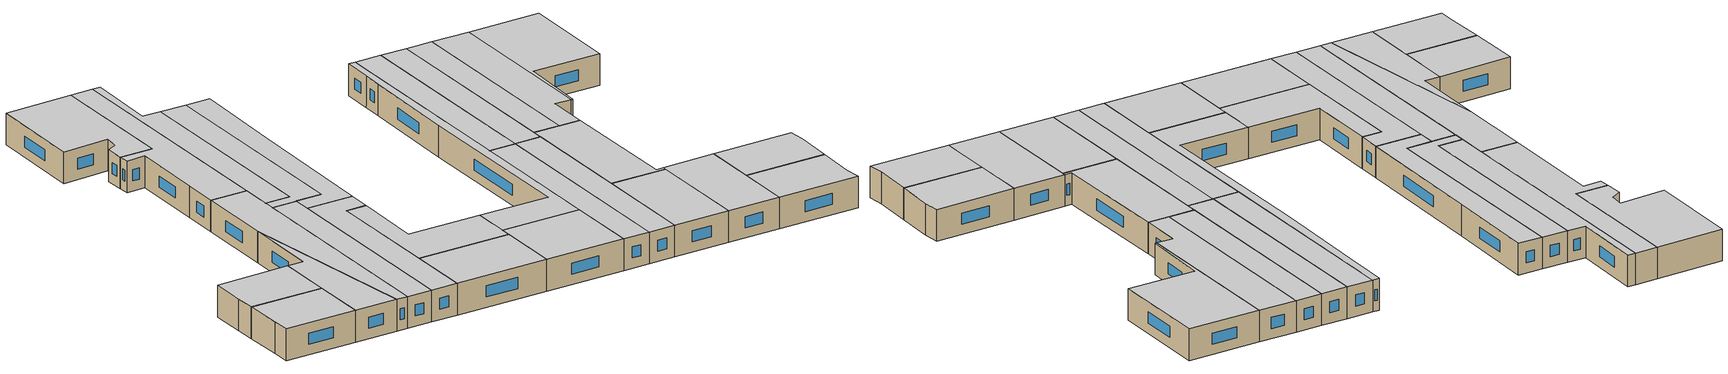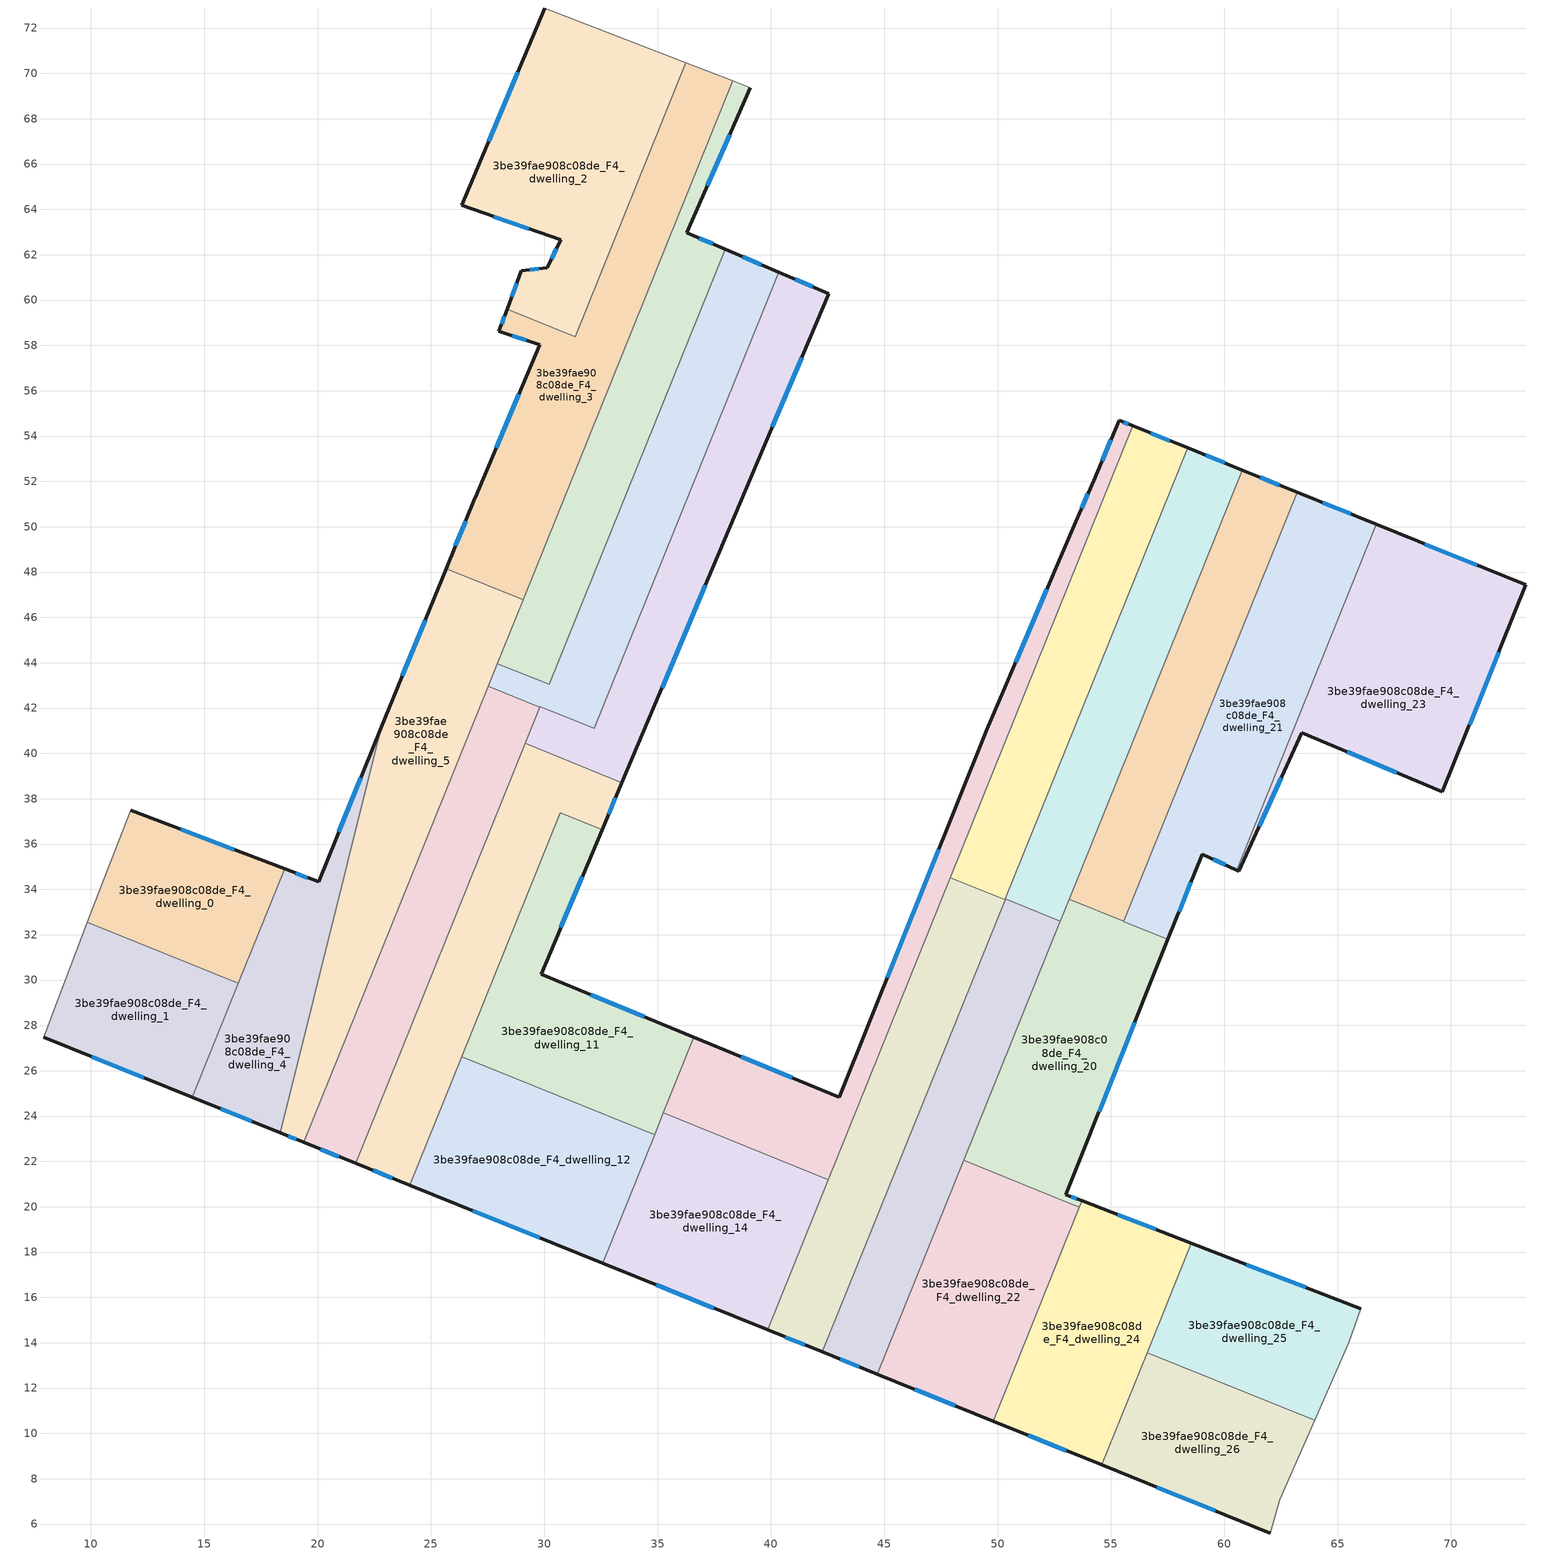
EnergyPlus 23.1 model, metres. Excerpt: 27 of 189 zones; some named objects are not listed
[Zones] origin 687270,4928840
3be39fae908c08de_F4_dwelling_0
 floor to 3be39fae908c08de_F3_dwelling_0 (EU_floor_Construction): 18.54,34.91 16.51,29.87 9.85,32.56 10.54,34.39 11.75,37.49 z12
 wall outside (EU_wall_Construction): 18.54,34.91 11.75,37.49 z12:15
 wall to 3be39fae908c08de_F4_dwelling_1 (EU_wall_Construction): 9.85,32.56 16.51,29.87 z12:15
 wall adiabatic (EU_wall_Construction): 11.75,37.49 10.54,34.39 9.85,32.56 z12:15
 wall to 3be39fae908c08de_F4_dwelling_4 (EU_wall_Construction): 16.51,29.87 18.54,34.91 z12:15
 window (EU_Window_Construction): 16.33,35.75 13.96,36.65 z12.98:14.02
 ceiling to 3be39fae908c08de_F5_dwelling_0 (EU_floor_Construction): 16.51,29.87 18.54,34.91 11.75,37.49 10.54,34.39 9.85,32.56 z15
3be39fae908c08de_F4_dwelling_1
 floor to 3be39fae908c08de_F3_dwelling_1 (EU_floor_Construction): 16.51,29.87 14.47,24.83 7.91,27.48 8.56,29.18 9.85,32.56 z12
 wall outside (EU_wall_Construction): 7.91,27.48 14.47,24.83 z12:15
 wall adiabatic (EU_wall_Construction): 9.85,32.56 8.56,29.18 7.91,27.48 z12:15
 wall to 3be39fae908c08de_F4_dwelling_4 (EU_wall_Construction): 14.47,24.83 16.5,29.87 z12:15
 window (EU_Window_Construction): 10.04,26.62 12.34,25.69 z12.98:14.02
 ceiling to 3be39fae908c08de_F5_dwelling_1 (EU_floor_Construction): 14.47,24.83 16.51,29.87 9.85,32.56 8.56,29.18 7.91,27.48 z15
3be39fae908c08de_F4_dwelling_10
 floor to 3be39fae908c08de_F3_dwelling_10 (EU_floor_Construction): 33.43,38.72 32.55,36.63 30.71,37.37 24.07,20.95 21.68,21.91 29.17,40.44 z12
 wall outside (EU_wall_Construction): 32.55,36.63 33.43,38.72 / 21.68,21.91 24.07,20.95 z12:15
 wall to 3be39fae908c08de_F4_dwelling_9 (EU_wall_Construction): 33.43,38.72 29.17,40.44 z12:15
 wall to 3be39fae908c08de_F4_dwelling_11 (EU_wall_Construction): 26.36,26.62 30.71,37.37 32.55,36.63 z12:15
 wall to 3be39fae908c08de_F4_dwelling_8 (EU_wall_Construction): 29.17,40.44 21.68,21.91 z12:15
 wall to 3be39fae908c08de_F4_dwelling_12 (EU_wall_Construction): 24.07,20.95 26.36,26.62 z12:15
 window (EU_Window_Construction): 32.84,37.31 33.14,38.04 / 22.46,21.6 23.29,21.26 z12.98:14.02
 ceiling to 3be39fae908c08de_F5_dwelling_10 (EU_floor_Construction): 24.07,20.95 30.71,37.37 32.55,36.63 33.43,38.72 29.17,40.44 21.68,21.91 z15
3be39fae908c08de_F4_dwelling_11
 floor to 3be39fae908c08de_F3_dwelling_11 (EU_floor_Construction): 32.55,36.63 29.86,30.26 36.6,27.47 34.87,23.18 26.36,26.62 30.71,37.37 z12
 wall outside (EU_wall_Construction): 36.6,27.47 29.86,30.26 32.55,36.63 z12:15
 wall to 3be39fae908c08de_F4_dwelling_12 (EU_wall_Construction): 26.36,26.62 34.87,23.18 z12:15
 wall to 3be39fae908c08de_F4_dwelling_13 (EU_wall_Construction): 35.25,24.14 36.6,27.47 z12:15
 wall to 3be39fae908c08de_F4_dwelling_14 (EU_wall_Construction): 34.87,23.18 35.25,24.14 z12:15
 window (EU_Window_Construction): 30.74,32.33 31.68,34.56 / 34.41,28.38 32.05,29.35 z12.98:14.02
 ceiling to 3be39fae908c08de_F5_dwelling_11 (EU_floor_Construction): 34.87,23.18 36.6,27.47 29.86,30.26 32.55,36.63 30.71,37.37 26.36,26.62 z15
3be39fae908c08de_F4_dwelling_12
 floor to 3be39fae908c08de_F3_dwelling_12 (EU_floor_Construction): 34.87,23.18 32.57,17.51 24.07,20.95 26.36,26.62 z12
 wall outside (EU_wall_Construction): 24.07,20.95 32.57,17.51 z12:15
 wall to 3be39fae908c08de_F4_dwelling_14 (EU_wall_Construction): 32.57,17.51 34.87,23.18 z12:15
 window (EU_Window_Construction): 26.84,19.83 29.81,18.63 z12.98:14.02
 ceiling to 3be39fae908c08de_F5_dwelling_12 (EU_floor_Construction): 32.57,17.51 34.87,23.18 26.36,26.62 24.07,20.95 z15
3be39fae908c08de_F4_dwelling_13
 floor to 3be39fae908c08de_F3_dwelling_13 (EU_floor_Construction): 55.97,54.45 42.53,21.2 35.25,24.14 36.6,27.47 43.02,24.83 49.52,41.05 53.45,50.23 54.24,52.04 55.37,54.7 z12
 wall outside (EU_wall_Construction): 55.97,54.45 55.37,54.7 54.24,52.04 53.45,50.23 49.52,41.05 43.02,24.83 36.6,27.47 z12:15
 wall to 3be39fae908c08de_F4_dwelling_14 (EU_wall_Construction): 35.25,24.14 42.53,21.2 z12:15
 wall to 3be39fae908c08de_F4_dwelling_15 (EU_wall_Construction): 47.91,34.51 55.97,54.45 z12:15
 wall to 3be39fae908c08de_F4_dwelling_17 (EU_wall_Construction): 42.53,21.2 47.91,34.51 z12:15
 window (EU_Window_Construction): 47.41,35.77 45.14,30.1 / 52.17,47.24 50.8,44.03 / 53.99,51.45 53.71,50.81 / 55,53.83 54.61,52.9 / 55.77,54.53 55.57,54.62 / 40.93,25.69 38.69,26.61 z12.98:14.02
 ceiling to 3be39fae908c08de_F5_dwelling_13 (EU_floor_Construction): 42.53,21.2 55.97,54.45 55.37,54.7 54.24,52.04 53.45,50.23 49.52,41.05 43.02,24.83 36.6,27.47 35.25,24.14 z15
3be39fae908c08de_F4_dwelling_14
 floor to 3be39fae908c08de_F3_dwelling_14 (EU_floor_Construction): 42.53,21.2 39.85,14.57 32.57,17.51 35.25,24.14 z12
 wall outside (EU_wall_Construction): 32.57,17.51 39.85,14.57 z12:15
 wall to 3be39fae908c08de_F4_dwelling_17 (EU_wall_Construction): 39.85,14.57 42.53,21.2 z12:15
 window (EU_Window_Construction): 34.94,16.55 37.48,15.53 z12.98:14.02
 ceiling to 3be39fae908c08de_F5_dwelling_14 (EU_floor_Construction): 39.85,14.57 42.53,21.2 35.25,24.14 32.57,17.51 z15
3be39fae908c08de_F4_dwelling_15
 floor to 3be39fae908c08de_F3_dwelling_15 (EU_floor_Construction): 58.39,53.47 50.33,33.53 47.91,34.51 55.97,54.45 z12
 wall outside (EU_wall_Construction): 58.39,53.47 55.97,54.45 z12:15
 wall to 3be39fae908c08de_F4_dwelling_19 (EU_wall_Construction): 47.91,34.51 50.33,33.53 50.35,33.58 z12:15
 wall to 3be39fae908c08de_F4_dwelling_16 (EU_wall_Construction): 50.35,33.58 58.39,53.47 z12:15
 window (EU_Window_Construction): 57.6,53.79 56.76,54.13 z12.98:14.02
 ceiling to 3be39fae908c08de_F5_dwelling_15 (EU_floor_Construction): 50.33,33.53 58.39,53.47 55.97,54.45 47.91,34.51 z15
3be39fae908c08de_F4_dwelling_16
 floor to 3be39fae908c08de_F3_dwelling_16 (EU_floor_Construction): 60.81,52.5 52.77,32.6 50.35,33.58 58.39,53.47 z12
 wall outside (EU_wall_Construction): 60.81,52.5 58.39,53.47 z12:15
 wall to 3be39fae908c08de_F4_dwelling_19 (EU_wall_Construction): 50.35,33.58 52.77,32.6 z12:15
 wall to 3be39fae908c08de_F4_dwelling_18 (EU_wall_Construction): 53.16,33.57 60.81,52.5 z12:15
 wall to 3be39fae908c08de_F4_dwelling_20 (EU_wall_Construction): 52.77,32.6 53.16,33.57 z12:15
 window (EU_Window_Construction): 60.02,52.81 59.17,53.16 z12.98:14.02
 ceiling to 3be39fae908c08de_F5_dwelling_16 (EU_floor_Construction): 52.77,32.6 60.81,52.5 58.39,53.47 50.35,33.58 z15
3be39fae908c08de_F4_dwelling_17
 floor to 3be39fae908c08de_F3_dwelling_17 (EU_floor_Construction): 50.33,33.53 42.27,13.59 39.85,14.57 47.91,34.51 z12
 wall outside (EU_wall_Construction): 39.85,14.57 42.27,13.59 z12:15
 wall to 3be39fae908c08de_F4_dwelling_19 (EU_wall_Construction): 42.27,13.59 50.33,33.53 47.91,34.51 z12:15
 window (EU_Window_Construction): 40.64,14.25 41.48,13.91 z12.98:14.02
 ceiling to 3be39fae908c08de_F5_dwelling_17 (EU_floor_Construction): 42.27,13.59 50.33,33.53 47.91,34.51 39.85,14.57 z15
3be39fae908c08de_F4_dwelling_18
 floor to 3be39fae908c08de_F3_dwelling_18 (EU_floor_Construction): 63.22,51.52 55.58,32.6 53.16,33.58 60.81,52.5 z12
 wall outside (EU_wall_Construction): 63.22,51.52 60.81,52.5 z12:15
 wall to 3be39fae908c08de_F4_dwelling_20 (EU_wall_Construction): 53.16,33.58 55.58,32.6 z12:15
 wall to 3be39fae908c08de_F4_dwelling_21 (EU_wall_Construction): 55.58,32.6 63.22,51.52 z12:15
 window (EU_Window_Construction): 62.44,51.84 61.59,52.18 z12.98:14.02
 ceiling to 3be39fae908c08de_F5_dwelling_18 (EU_floor_Construction): 55.58,32.6 63.22,51.52 60.81,52.5 53.16,33.58 z15
3be39fae908c08de_F4_dwelling_19
 floor to 3be39fae908c08de_F3_dwelling_19 (EU_floor_Construction): 52.77,32.6 52.75,32.55 44.69,12.61 42.27,13.59 50.33,33.53 50.35,33.58 z12
 wall outside (EU_wall_Construction): 42.27,13.59 44.69,12.61 z12:15
 wall to 3be39fae908c08de_F4_dwelling_20 (EU_wall_Construction): 48.5,22.05 52.75,32.55 52.77,32.6 z12:15
 wall to 3be39fae908c08de_F4_dwelling_22 (EU_wall_Construction): 44.69,12.61 48.5,22.05 z12:15
 window (EU_Window_Construction): 43.06,13.27 43.9,12.93 z12.98:14.02
 ceiling to 3be39fae908c08de_F5_dwelling_19 (EU_floor_Construction): 44.69,12.61 52.75,32.55 52.77,32.6 50.35,33.58 50.33,33.53 42.27,13.59 z15
3be39fae908c08de_F4_dwelling_2
 floor to 3be39fae908c08de_F3_dwelling_2 (EU_floor_Construction): 36.25,70.47 31.36,58.39 28.36,59.6 28.98,61.29 30.13,61.42 30.73,62.66 26.35,64.18 30.02,72.88 z12
 wall outside (EU_wall_Construction): 30.02,72.88 26.35,64.18 30.73,62.66 30.13,61.42 28.98,61.29 28.36,59.6 z12:15
 wall adiabatic (EU_wall_Construction): 36.25,70.47 30.02,72.88 z12:15
 wall to 3be39fae908c08de_F4_dwelling_3 (EU_wall_Construction): 28.36,59.6 31.36,58.39 36.25,70.47 z12:15
 window (EU_Window_Construction): 30.54,62.25 30.33,61.82 / 27.78,63.68 29.31,63.15 / 28.83,70.05 27.55,67.01 / 28.78,60.74 28.56,60.15 / 29.76,61.37 29.36,61.33 z12.98:14.02
 ceiling to 3be39fae908c08de_F5_dwelling_2 (EU_floor_Construction): 31.36,58.39 36.25,70.47 30.02,72.88 26.35,64.18 30.73,62.66 30.13,61.42 28.98,61.29 28.36,59.6 z15
3be39fae908c08de_F4_dwelling_20
 floor to 3be39fae908c08de_F3_dwelling_20 (EU_floor_Construction): 57.52,31.79 53.01,20.54 53.73,20.26 53.61,19.98 48.5,22.05 53.16,33.58 55.58,32.6 55.57,32.58 z12
 wall outside (EU_wall_Construction): 53.73,20.26 53.01,20.54 57.52,31.79 z12:15
 wall to 3be39fae908c08de_F4_dwelling_22 (EU_wall_Construction): 48.5,22.05 53.61,19.98 z12:15
 wall to 3be39fae908c08de_F4_dwelling_21 (EU_wall_Construction): 57.52,31.79 55.57,32.58 55.58,32.6 z12:15
 wall to 3be39fae908c08de_F4_dwelling_24 (EU_wall_Construction): 53.61,19.98 53.73,20.26 z12:15
 window (EU_Window_Construction): 53.49,20.35 53.24,20.45 / 54.48,24.2 56.05,28.13 z12.98:14.02
 ceiling to 3be39fae908c08de_F5_dwelling_20 (EU_floor_Construction): 53.73,20.26 53.01,20.54 57.52,31.79 55.57,32.58 55.58,32.6 53.16,33.58 48.5,22.05 53.61,19.98 z15
3be39fae908c08de_F4_dwelling_21
 floor to 3be39fae908c08de_F3_dwelling_21 (EU_floor_Construction): 66.71,50.11 60.54,34.85 59.02,35.55 57.52,31.79 55.57,32.58 63.22,51.52 z12
 wall outside (EU_wall_Construction): 66.71,50.11 63.22,51.52 / 57.52,31.79 59.02,35.55 60.54,34.85 z12:15
 wall to 3be39fae908c08de_F4_dwelling_23 (EU_wall_Construction): 60.54,34.85 66.71,50.11 z12:15
 window (EU_Window_Construction): 65.57,50.57 64.36,51.06 / 59.52,35.32 60.05,35.08 / 58.01,33.01 58.53,34.32 z12.98:14.02
 ceiling to 3be39fae908c08de_F5_dwelling_21 (EU_floor_Construction): 60.54,34.85 66.71,50.11 63.22,51.52 55.57,32.58 57.52,31.79 59.02,35.55 z15
3be39fae908c08de_F4_dwelling_22
 floor to 3be39fae908c08de_F3_dwelling_22 (EU_floor_Construction): 53.61,19.98 49.8,10.55 44.69,12.61 48.5,22.05 z12
 wall outside (EU_wall_Construction): 44.69,12.61 49.8,10.55 z12:15
 wall to 3be39fae908c08de_F4_dwelling_24 (EU_wall_Construction): 49.8,10.55 53.61,19.98 z12:15
 window (EU_Window_Construction): 46.35,11.94 48.14,11.22 z12.98:14.02
 ceiling to 3be39fae908c08de_F5_dwelling_22 (EU_floor_Construction): 49.8,10.55 53.61,19.98 48.5,22.05 44.69,12.61 z15
3be39fae908c08de_F4_dwelling_23
 floor to 3be39fae908c08de_F3_dwelling_23 (EU_floor_Construction): 73.31,47.43 69.62,38.3 63.41,40.92 60.65,34.81 60.54,34.85 66.71,50.11 z12
 wall outside (EU_wall_Construction): 60.54,34.85 60.65,34.81 63.41,40.92 69.62,38.3 73.31,47.43 66.71,50.11 z12:15
 window (EU_Window_Construction): 70.82,41.27 72.11,44.47 / 65.43,40.07 67.6,39.15 / 61.55,36.79 62.51,38.93 / 71.16,48.3 68.86,49.24 z12.98:14.02
 ceiling to 3be39fae908c08de_F5_dwelling_23 (EU_floor_Construction): 69.62,38.3 73.31,47.43 66.71,50.11 60.54,34.85 60.65,34.81 63.41,40.92 z15
3be39fae908c08de_F4_dwelling_24
 floor to 3be39fae908c08de_F3_dwelling_24 (EU_floor_Construction): 58.55,18.39 54.6,8.61 49.8,10.55 53.73,20.26 z12
 wall outside (EU_wall_Construction): 49.8,10.55 54.6,8.61 / 58.55,18.39 53.73,20.26 z12:15
 wall to 3be39fae908c08de_F4_dwelling_26 (EU_wall_Construction): 54.6,8.61 56.6,13.56 z12:15
 wall to 3be39fae908c08de_F4_dwelling_25 (EU_wall_Construction): 56.6,13.56 58.55,18.39 z12:15
 window (EU_Window_Construction): 51.36,9.92 53.04,9.24 / 56.98,19 55.3,19.65 z12.98:14.02
 ceiling to 3be39fae908c08de_F5_dwelling_24 (EU_floor_Construction): 54.6,8.61 58.55,18.39 53.73,20.26 49.8,10.55 z15
3be39fae908c08de_F4_dwelling_25
 floor to 3be39fae908c08de_F3_dwelling_25 (EU_floor_Construction): 66.02,15.5 65.5,14 63.99,10.58 56.6,13.56 58.55,18.39 z12
 wall outside (EU_wall_Construction): 66.02,15.5 58.55,18.39 z12:15
 wall adiabatic (EU_wall_Construction): 63.99,10.58 65.5,14 66.02,15.5 z12:15
 wall to 3be39fae908c08de_F4_dwelling_26 (EU_wall_Construction): 56.6,13.56 63.99,10.58 z12:15
 window (EU_Window_Construction): 63.59,16.44 60.98,17.45 z12.98:14.02
 ceiling to 3be39fae908c08de_F5_dwelling_25 (EU_floor_Construction): 63.99,10.58 65.5,14 66.02,15.5 58.55,18.39 56.6,13.56 z15
3be39fae908c08de_F4_dwelling_26
 floor to 3be39fae908c08de_F3_dwelling_26 (EU_floor_Construction): 63.99,10.58 62.45,7.08 62.03,5.61 54.6,8.61 56.6,13.56 z12
 wall outside (EU_wall_Construction): 54.6,8.61 62.03,5.61 z12:15
 wall adiabatic (EU_wall_Construction): 62.03,5.61 62.45,7.08 63.99,10.58 z12:15
 window (EU_Window_Construction): 57.01,7.63 59.61,6.58 z12.98:14.02
 ceiling to 3be39fae908c08de_F5_dwelling_26 (EU_floor_Construction): 62.03,5.61 62.45,7.08 63.99,10.58 56.6,13.56 54.6,8.61 z15
3be39fae908c08de_F4_dwelling_3
 floor to 3be39fae908c08de_F3_dwelling_3 (EU_floor_Construction): 38.32,69.67 29.07,46.77 25.67,48.14 26.94,51.26 26.96,51.29 29.79,58.03 28,58.63 28.36,59.6 31.36,58.39 36.25,70.47 z12
 wall outside (EU_wall_Construction): 28.36,59.6 28,58.63 29.79,58.03 26.96,51.29 26.94,51.26 25.67,48.14 z12:15
 wall adiabatic (EU_wall_Construction): 38.32,69.67 36.25,70.47 z12:15
 wall to 3be39fae908c08de_F4_dwelling_5 (EU_wall_Construction): 25.67,48.14 29.07,46.77 z12:15
 wall to 3be39fae908c08de_F4_dwelling_6 (EU_wall_Construction): 29.07,46.77 38.32,69.67 z12:15
 window (EU_Window_Construction): 28.87,55.84 27.88,53.48 / 28.58,58.43 29.21,58.22 / 28.24,59.29 28.12,58.94 / 26.53,50.24 26.09,49.15 z12.98:14.02
 ceiling to 3be39fae908c08de_F5_dwelling_3 (EU_floor_Construction): 29.07,46.77 38.32,69.67 36.25,70.47 31.36,58.39 28.36,59.6 28,58.63 29.79,58.03 26.96,51.29 26.94,51.26 25.67,48.14 z15
3be39fae908c08de_F4_dwelling_4
 floor to 3be39fae908c08de_F3_dwelling_4 (EU_floor_Construction): 22.82,41.14 18.36,23.25 14.47,24.83 18.54,34.91 20.04,34.34 z12
 wall outside (EU_wall_Construction): 22.82,41.14 20.04,34.34 18.54,34.91 / 14.47,24.83 18.36,23.25 z12:15
 wall to 3be39fae908c08de_F4_dwelling_5 (EU_wall_Construction): 18.36,23.25 22.82,41.14 z12:15
 window (EU_Window_Construction): 19.55,34.52 19.03,34.72 / 21.92,38.93 20.95,36.55 / 15.74,24.32 17.1,23.76 z12.98:14.02
 ceiling to 3be39fae908c08de_F5_dwelling_4 (EU_floor_Construction): 18.36,23.25 22.82,41.14 20.04,34.34 18.54,34.91 14.47,24.83 z15
3be39fae908c08de_F4_dwelling_5
 floor to 3be39fae908c08de_F3_dwelling_5 (EU_floor_Construction): 29.07,46.77 19.39,22.84 18.36,23.25 22.82,41.14 25.67,48.14 z12
 wall outside (EU_wall_Construction): 25.67,48.14 22.82,41.14 / 18.36,23.25 19.39,22.84 z12:15
 wall to 3be39fae908c08de_F4_dwelling_8 (EU_wall_Construction): 19.39,22.84 27.52,42.95 z12:15
 wall to 3be39fae908c08de_F4_dwelling_7 (EU_wall_Construction): 27.52,42.95 27.93,43.96 z12:15
 wall to 3be39fae908c08de_F4_dwelling_6 (EU_wall_Construction): 27.93,43.96 29.07,46.77 z12:15
 window (EU_Window_Construction): 24.74,45.87 23.75,43.42 / 18.7,23.12 19.06,22.97 z12.98:14.02
 ceiling to 3be39fae908c08de_F5_dwelling_5 (EU_floor_Construction): 19.39,22.84 29.07,46.77 25.67,48.14 22.82,41.14 18.36,23.25 z15
3be39fae908c08de_F4_dwelling_6
 floor to 3be39fae908c08de_F3_dwelling_6 (EU_floor_Construction): 39.08,69.38 36.29,62.97 37.98,62.25 30.22,43.04 27.93,43.96 38.32,69.67 z12
 wall outside (EU_wall_Construction): 37.98,62.25 36.29,62.97 39.08,69.38 z12:15
 wall adiabatic (EU_wall_Construction): 39.08,69.38 38.32,69.67 z12:15
 wall to 3be39fae908c08de_F4_dwelling_7 (EU_wall_Construction): 27.93,43.96 30.22,43.04 37.98,62.25 z12:15
 window (EU_Window_Construction): 37.2,65.05 38.17,67.29 / 37.43,62.48 36.84,62.73 z12.98:14.02
 ceiling to 3be39fae908c08de_F5_dwelling_6 (EU_floor_Construction): 30.22,43.04 37.98,62.25 36.29,62.97 39.08,69.38 38.32,69.67 27.93,43.96 z15
3be39fae908c08de_F4_dwelling_7
 floor to 3be39fae908c08de_F3_dwelling_7 (EU_floor_Construction): 40.35,61.23 32.21,41.1 29.82,42.07 29.81,42.03 27.52,42.95 27.93,43.96 30.22,43.04 37.98,62.25 z12
 wall outside (EU_wall_Construction): 40.35,61.23 37.98,62.25 z12:15
 wall to 3be39fae908c08de_F4_dwelling_9 (EU_wall_Construction): 29.81,42.03 29.82,42.07 32.21,41.1 40.35,61.23 z12:15
 wall to 3be39fae908c08de_F4_dwelling_8 (EU_wall_Construction): 27.52,42.95 29.81,42.03 z12:15
 window (EU_Window_Construction): 39.58,61.56 38.75,61.91 z12.98:14.02
 ceiling to 3be39fae908c08de_F5_dwelling_7 (EU_floor_Construction): 32.21,41.1 40.35,61.23 37.98,62.25 30.22,43.04 27.93,43.96 27.52,42.95 29.81,42.03 29.82,42.07 z15
3be39fae908c08de_F4_dwelling_8
 floor to 3be39fae908c08de_F3_dwelling_8 (EU_floor_Construction): 29.81,42.03 21.68,21.91 19.39,22.84 27.52,42.95 z12
 wall outside (EU_wall_Construction): 19.39,22.84 21.68,21.91 z12:15
 wall to 3be39fae908c08de_F4_dwelling_9 (EU_wall_Construction): 29.16,40.44 29.81,42.03 z12:15
 window (EU_Window_Construction): 20.14,22.54 20.94,22.21 z12.98:14.02
 ceiling to 3be39fae908c08de_F5_dwelling_8 (EU_floor_Construction): 21.68,21.91 29.81,42.03 27.52,42.95 19.39,22.84 z15
3be39fae908c08de_F4_dwelling_9
 floor to 3be39fae908c08de_F3_dwelling_9 (EU_floor_Construction): 42.55,60.29 38.86,51.6 33.43,38.72 29.17,40.44 29.82,42.07 32.21,41.1 40.35,61.23 z12
 wall outside (EU_wall_Construction): 33.43,38.72 38.86,51.6 42.55,60.29 40.35,61.23 z12:15
 window (EU_Window_Construction): 41.84,60.59 41.07,60.92 / 40.06,54.42 41.35,57.46 / 35.2,42.9 37.1,47.41 z12.98:14.02
 ceiling to 3be39fae908c08de_F5_dwelling_9 (EU_floor_Construction): 33.43,38.72 38.86,51.6 42.55,60.29 40.35,61.23 32.21,41.1 29.82,42.07 29.17,40.44 z15
[Building]
EU S2 Campaign: North Axis=0; Terrain=City; Solar Distribution=FullExterior
[Site:Location]
Bologna: Latitude=44.5; Longitude=11.25; Time Zone=1; Elevation=37
[SizingPeriod:WeatherFileDays]
AnnualSizingPeriod: Begin Month=1; Begin Day of Month=1; End Month=12; End Day of Month=31; Day of Week for Start Day=Monday; Use Weather File Daylight Saving Period=No; Use Weather File Rain and Snow Indicators=No
[MATERIAL]
EU_InternalMass_Material: Roughness=MediumRough; Thickness=0.1; Conductivity=1; Density=1800; Specific Heat=900; Thermal Absorptance=0.9; Solar Absorptance=0.7; Visible Absorptance=0.7
[MATERIAL:NOMASS] Roughness=MediumRough; Thermal Absorptance=0.9; Solar Absorptance=0.7; Visible Absorptance=0.7
Name | Thermal Resistance
EU_wall_NoMass | 0.905828
EU_floor_NoMass | 0.67114
[WINDOWMATERIAL:SIMPLEGLAZINGSYSTEM]
EU_Window_SimpleGlazing: UFactor=4.52486; Solar Heat Gain Coefficient=0.85; Visible Transmittance=0.85
[CONSTRUCTION]
EU_wall_Construction: EU_wall_NoMass
EU_floor_Construction: EU_floor_NoMass
EU_Window_Construction: EU_Window_SimpleGlazing
EU_InternalMass_Construction: EU_InternalMass_Material
[ZONE] Type=1; Multiplier=1; Ceiling Height=autocalculate; Floor Area=autocalculate; Part of Total Floor Area=Yes
Name | Volume
3be39fae908c08de_F4_dwelling_0 | 116.206
3be39fae908c08de_F4_dwelling_1 | 116.202
3be39fae908c08de_F4_dwelling_10 | 168.331
3be39fae908c08de_F4_dwelling_11 | 168.342
3be39fae908c08de_F4_dwelling_12 | 168.356
3be39fae908c08de_F4_dwelling_13; 3be39fae908c08de_F4_dwelling_14 | 168.341
3be39fae908c08de_F4_dwelling_15 | 168.348
3be39fae908c08de_F4_dwelling_16 | 167.947
3be39fae908c08de_F4_dwelling_17 | 168.357
3be39fae908c08de_F4_dwelling_18 | 159.724
3be39fae908c08de_F4_dwelling_19 | 168.722
3be39fae908c08de_F4_dwelling_2 | 220.452
3be39fae908c08de_F4_dwelling_20 | 176.969
3be39fae908c08de_F4_dwelling_21 | 210.297
3be39fae908c08de_F4_dwelling_22; 3be39fae908c08de_F4_dwelling_6 | 168.363
3be39fae908c08de_F4_dwelling_23 | 214.471
3be39fae908c08de_F4_dwelling_24 | 162.975
3be39fae908c08de_F4_dwelling_25 | 126.991
3be39fae908c08de_F4_dwelling_26 | 126.985
3be39fae908c08de_F4_dwelling_3 | 218.662
3be39fae908c08de_F4_dwelling_4 | 123.959
3be39fae908c08de_F4_dwelling_5 | 214.555
3be39fae908c08de_F4_dwelling_7 | 176.402
3be39fae908c08de_F4_dwelling_8 | 160.315
3be39fae908c08de_F4_dwelling_9 | 168.313
[INTERNALMASS] Construction=EU_InternalMass_Construction
Name | Zone or ZoneList | Surface Area
3be39fae908c08de_F4_dwelling_0_EU_InternalMass | 3be39fae908c08de_F4_dwelling_0 | 38.7339
3be39fae908c08de_F4_dwelling_1_EU_InternalMass | 3be39fae908c08de_F4_dwelling_1 | 38.7339
3be39fae908c08de_F4_dwelling_2_EU_InternalMass | 3be39fae908c08de_F4_dwelling_2 | 73.4819
3be39fae908c08de_F4_dwelling_3_EU_InternalMass | 3be39fae908c08de_F4_dwelling_3 | 72.8845
3be39fae908c08de_F4_dwelling_4_EU_InternalMass | 3be39fae908c08de_F4_dwelling_4 | 41.3189
3be39fae908c08de_F4_dwelling_5_EU_InternalMass | 3be39fae908c08de_F4_dwelling_5 | 71.5164
3be39fae908c08de_F4_dwelling_6_EU_InternalMass | 3be39fae908c08de_F4_dwelling_6 | 56.1212
3be39fae908c08de_F4_dwelling_7_EU_InternalMass | 3be39fae908c08de_F4_dwelling_7 | 58.8052
3be39fae908c08de_F4_dwelling_8_EU_InternalMass | 3be39fae908c08de_F4_dwelling_8 | 53.441
3be39fae908c08de_F4_dwelling_9_EU_InternalMass | 3be39fae908c08de_F4_dwelling_9 | 56.1043
3be39fae908c08de_F4_dwelling_10_EU_InternalMass | 3be39fae908c08de_F4_dwelling_10 | 56.1109
3be39fae908c08de_F4_dwelling_11_EU_InternalMass | 3be39fae908c08de_F4_dwelling_11 | 56.1133
3be39fae908c08de_F4_dwelling_12_EU_InternalMass | 3be39fae908c08de_F4_dwelling_12 | 56.1186
3be39fae908c08de_F4_dwelling_13_EU_InternalMass | 3be39fae908c08de_F4_dwelling_13 | 56.1133
3be39fae908c08de_F4_dwelling_14_EU_InternalMass | 3be39fae908c08de_F4_dwelling_14 | 56.113
3be39fae908c08de_F4_dwelling_15_EU_InternalMass | 3be39fae908c08de_F4_dwelling_15 | 56.1159
3be39fae908c08de_F4_dwelling_16_EU_InternalMass | 3be39fae908c08de_F4_dwelling_16 | 55.979
3be39fae908c08de_F4_dwelling_17_EU_InternalMass | 3be39fae908c08de_F4_dwelling_17 | 56.1192
3be39fae908c08de_F4_dwelling_18_EU_InternalMass | 3be39fae908c08de_F4_dwelling_18 | 53.2406
3be39fae908c08de_F4_dwelling_19_EU_InternalMass | 3be39fae908c08de_F4_dwelling_19 | 56.2447
3be39fae908c08de_F4_dwelling_20_EU_InternalMass | 3be39fae908c08de_F4_dwelling_20 | 58.9878
3be39fae908c08de_F4_dwelling_21_EU_InternalMass | 3be39fae908c08de_F4_dwelling_21 | 70.0958
3be39fae908c08de_F4_dwelling_22_EU_InternalMass | 3be39fae908c08de_F4_dwelling_22 | 56.1199
3be39fae908c08de_F4_dwelling_23_EU_InternalMass | 3be39fae908c08de_F4_dwelling_23 | 71.4936
3be39fae908c08de_F4_dwelling_24_EU_InternalMass | 3be39fae908c08de_F4_dwelling_24 | 54.3247
3be39fae908c08de_F4_dwelling_25_EU_InternalMass | 3be39fae908c08de_F4_dwelling_25 | 42.3306
3be39fae908c08de_F4_dwelling_26_EU_InternalMass | 3be39fae908c08de_F4_dwelling_26 | 42.3281
[OTHEREQUIPMENT] Fuel Type=Electricity; Design Level Calculation Method=Watts/Area; Power per Zone Floor Area=1; Fraction Latent=0; Fraction Radiant=0; Fraction Lost=0; Carbon Dioxide Generation Rate=0; EndUse Subcategory=EU_Step8_InternalGains
Name | Zone or ZoneList or Space or SpaceList | Schedule
EU_Step8_InternalGain_3be39fae908c08de_F4_dwelling_0_f000 | 3be39fae908c08de_F4_dwelling_0 | EU_Step8_GainSchedule_3be39fae908c08de_F4_dwelling_0_f000
EU_Step8_InternalGain_3be39fae908c08de_F4_dwelling_1_f000 | 3be39fae908c08de_F4_dwelling_1 | EU_Step8_GainSchedule_3be39fae908c08de_F4_dwelling_1_f000
EU_Step8_InternalGain_3be39fae908c08de_F4_dwelling_2_f000 | 3be39fae908c08de_F4_dwelling_2 | EU_Step8_GainSchedule_3be39fae908c08de_F4_dwelling_2_f000
EU_Step8_InternalGain_3be39fae908c08de_F4_dwelling_3_f000 | 3be39fae908c08de_F4_dwelling_3 | EU_Step8_GainSchedule_3be39fae908c08de_F4_dwelling_3_f000
EU_Step8_InternalGain_3be39fae908c08de_F4_dwelling_4_f000 | 3be39fae908c08de_F4_dwelling_4 | EU_Step8_GainSchedule_3be39fae908c08de_F4_dwelling_4_f000
EU_Step8_InternalGain_3be39fae908c08de_F4_dwelling_5_f000 | 3be39fae908c08de_F4_dwelling_5 | EU_Step8_GainSchedule_3be39fae908c08de_F4_dwelling_5_f000
EU_Step8_InternalGain_3be39fae908c08de_F4_dwelling_6_f000 | 3be39fae908c08de_F4_dwelling_6 | EU_Step8_GainSchedule_3be39fae908c08de_F4_dwelling_6_f000
EU_Step8_InternalGain_3be39fae908c08de_F4_dwelling_7_f000 | 3be39fae908c08de_F4_dwelling_7 | EU_Step8_GainSchedule_3be39fae908c08de_F4_dwelling_7_f000
EU_Step8_InternalGain_3be39fae908c08de_F4_dwelling_8_f000 | 3be39fae908c08de_F4_dwelling_8 | EU_Step8_GainSchedule_3be39fae908c08de_F4_dwelling_8_f000
EU_Step8_InternalGain_3be39fae908c08de_F4_dwelling_9_f000 | 3be39fae908c08de_F4_dwelling_9 | EU_Step8_GainSchedule_3be39fae908c08de_F4_dwelling_9_f000
EU_Step8_InternalGain_3be39fae908c08de_F4_dwelling_10_f000 | 3be39fae908c08de_F4_dwelling_10 | EU_Step8_GainSchedule_3be39fae908c08de_F4_dwelling_10_f000
EU_Step8_InternalGain_3be39fae908c08de_F4_dwelling_11_f000 | 3be39fae908c08de_F4_dwelling_11 | EU_Step8_GainSchedule_3be39fae908c08de_F4_dwelling_11_f000
EU_Step8_InternalGain_3be39fae908c08de_F4_dwelling_12_f000 | 3be39fae908c08de_F4_dwelling_12 | EU_Step8_GainSchedule_3be39fae908c08de_F4_dwelling_12_f000
EU_Step8_InternalGain_3be39fae908c08de_F4_dwelling_13_f000 | 3be39fae908c08de_F4_dwelling_13 | EU_Step8_GainSchedule_3be39fae908c08de_F4_dwelling_13_f000
EU_Step8_InternalGain_3be39fae908c08de_F4_dwelling_14_f000 | 3be39fae908c08de_F4_dwelling_14 | EU_Step8_GainSchedule_3be39fae908c08de_F4_dwelling_14_f000
EU_Step8_InternalGain_3be39fae908c08de_F4_dwelling_15_f000 | 3be39fae908c08de_F4_dwelling_15 | EU_Step8_GainSchedule_3be39fae908c08de_F4_dwelling_15_f000
EU_Step8_InternalGain_3be39fae908c08de_F4_dwelling_16_f000 | 3be39fae908c08de_F4_dwelling_16 | EU_Step8_GainSchedule_3be39fae908c08de_F4_dwelling_16_f000
EU_Step8_InternalGain_3be39fae908c08de_F4_dwelling_17_f000 | 3be39fae908c08de_F4_dwelling_17 | EU_Step8_GainSchedule_3be39fae908c08de_F4_dwelling_17_f000
EU_Step8_InternalGain_3be39fae908c08de_F4_dwelling_18_f000 | 3be39fae908c08de_F4_dwelling_18 | EU_Step8_GainSchedule_3be39fae908c08de_F4_dwelling_18_f000
EU_Step8_InternalGain_3be39fae908c08de_F4_dwelling_19_f000 | 3be39fae908c08de_F4_dwelling_19 | EU_Step8_GainSchedule_3be39fae908c08de_F4_dwelling_19_f000
EU_Step8_InternalGain_3be39fae908c08de_F4_dwelling_20_f000 | 3be39fae908c08de_F4_dwelling_20 | EU_Step8_GainSchedule_3be39fae908c08de_F4_dwelling_20_f000
EU_Step8_InternalGain_3be39fae908c08de_F4_dwelling_21_f000 | 3be39fae908c08de_F4_dwelling_21 | EU_Step8_GainSchedule_3be39fae908c08de_F4_dwelling_21_f000
EU_Step8_InternalGain_3be39fae908c08de_F4_dwelling_22_f000 | 3be39fae908c08de_F4_dwelling_22 | EU_Step8_GainSchedule_3be39fae908c08de_F4_dwelling_22_f000
EU_Step8_InternalGain_3be39fae908c08de_F4_dwelling_23_f000 | 3be39fae908c08de_F4_dwelling_23 | EU_Step8_GainSchedule_3be39fae908c08de_F4_dwelling_23_f000
EU_Step8_InternalGain_3be39fae908c08de_F4_dwelling_24_f000 | 3be39fae908c08de_F4_dwelling_24 | EU_Step8_GainSchedule_3be39fae908c08de_F4_dwelling_24_f000
EU_Step8_InternalGain_3be39fae908c08de_F4_dwelling_25_f000 | 3be39fae908c08de_F4_dwelling_25 | EU_Step8_GainSchedule_3be39fae908c08de_F4_dwelling_25_f000
EU_Step8_InternalGain_3be39fae908c08de_F4_dwelling_26_f000 | 3be39fae908c08de_F4_dwelling_26 | EU_Step8_GainSchedule_3be39fae908c08de_F4_dwelling_26_f000
[ZONEVENTILATION:DESIGNFLOWRATE] Schedule=EU_AlwaysOn; Design Flow Rate Calculation Method=AirChanges/Hour; Air Changes per Hour=0.73129; Ventilation Type=Natural; Fan Pressure Rise=0; Fan Total Efficiency=1; Constant Term Coefficient=1; Temperature Term Coefficient=0; Velocity Term Coefficient=0; Velocity Squared Term Coefficient=0; Minimum Indoor Temperature=-100; Maximum Indoor Temperature=100; Delta Temperature=-100; Minimum Outdoor Temperature=-100; Maximum Outdoor Temperature=100; Maximum Wind Speed=40
Name | Zone or ZoneList or Space or SpaceList
EU_ConstantAir_3be39fae908c08de_F4_dwelling_0 | 3be39fae908c08de_F4_dwelling_0
EU_ConstantAir_3be39fae908c08de_F4_dwelling_1 | 3be39fae908c08de_F4_dwelling_1
EU_ConstantAir_3be39fae908c08de_F4_dwelling_2 | 3be39fae908c08de_F4_dwelling_2
EU_ConstantAir_3be39fae908c08de_F4_dwelling_3 | 3be39fae908c08de_F4_dwelling_3
EU_ConstantAir_3be39fae908c08de_F4_dwelling_4 | 3be39fae908c08de_F4_dwelling_4
EU_ConstantAir_3be39fae908c08de_F4_dwelling_5 | 3be39fae908c08de_F4_dwelling_5
EU_ConstantAir_3be39fae908c08de_F4_dwelling_6 | 3be39fae908c08de_F4_dwelling_6
EU_ConstantAir_3be39fae908c08de_F4_dwelling_7 | 3be39fae908c08de_F4_dwelling_7
EU_ConstantAir_3be39fae908c08de_F4_dwelling_8 | 3be39fae908c08de_F4_dwelling_8
EU_ConstantAir_3be39fae908c08de_F4_dwelling_9 | 3be39fae908c08de_F4_dwelling_9
EU_ConstantAir_3be39fae908c08de_F4_dwelling_10 | 3be39fae908c08de_F4_dwelling_10
EU_ConstantAir_3be39fae908c08de_F4_dwelling_11 | 3be39fae908c08de_F4_dwelling_11
EU_ConstantAir_3be39fae908c08de_F4_dwelling_12 | 3be39fae908c08de_F4_dwelling_12
EU_ConstantAir_3be39fae908c08de_F4_dwelling_13 | 3be39fae908c08de_F4_dwelling_13
EU_ConstantAir_3be39fae908c08de_F4_dwelling_14 | 3be39fae908c08de_F4_dwelling_14
EU_ConstantAir_3be39fae908c08de_F4_dwelling_15 | 3be39fae908c08de_F4_dwelling_15
EU_ConstantAir_3be39fae908c08de_F4_dwelling_16 | 3be39fae908c08de_F4_dwelling_16
EU_ConstantAir_3be39fae908c08de_F4_dwelling_17 | 3be39fae908c08de_F4_dwelling_17
EU_ConstantAir_3be39fae908c08de_F4_dwelling_18 | 3be39fae908c08de_F4_dwelling_18
EU_ConstantAir_3be39fae908c08de_F4_dwelling_19 | 3be39fae908c08de_F4_dwelling_19
EU_ConstantAir_3be39fae908c08de_F4_dwelling_20 | 3be39fae908c08de_F4_dwelling_20
EU_ConstantAir_3be39fae908c08de_F4_dwelling_21 | 3be39fae908c08de_F4_dwelling_21
EU_ConstantAir_3be39fae908c08de_F4_dwelling_22 | 3be39fae908c08de_F4_dwelling_22
EU_ConstantAir_3be39fae908c08de_F4_dwelling_23 | 3be39fae908c08de_F4_dwelling_23
EU_ConstantAir_3be39fae908c08de_F4_dwelling_24 | 3be39fae908c08de_F4_dwelling_24
EU_ConstantAir_3be39fae908c08de_F4_dwelling_25 | 3be39fae908c08de_F4_dwelling_25
EU_ConstantAir_3be39fae908c08de_F4_dwelling_26 | 3be39fae908c08de_F4_dwelling_26
[HVACTEMPLATE:THERMOSTAT] Constant Heating Setpoint=20; Constant Cooling Setpoint=50
EU_HeatOnly_3be39fae908c08de_F5_dwelling_23; EU_HeatOnly_3be39fae908c08de_F5_dwelling_24; EU_HeatOnly_3be39fae908c08de_F5_dwelling_25; EU_HeatOnly_3be39fae908c08de_F5_dwelling_26; EU_HeatOnly_3be39fae908c08de_F6_dwelling_0; EU_HeatOnly_3be39fae908c08de_F6_dwelling_1; EU_HeatOnly_3be39fae908c08de_F6_dwelling_2; EU_HeatOnly_3be39fae908c08de_F6_dwelling_3; EU_HeatOnly_3be39fae908c08de_F6_dwelling_4; EU_HeatOnly_3be39fae908c08de_F6_dwelling_5; EU_HeatOnly_3be39fae908c08de_F6_dwelling_6; EU_HeatOnly_3be39fae908c08de_F6_dwelling_7; EU_HeatOnly_3be39fae908c08de_F6_dwelling_8; EU_HeatOnly_3be39fae908c08de_F6_dwelling_9; EU_HeatOnly_3be39fae908c08de_F6_dwelling_10; EU_HeatOnly_3be39fae908c08de_F6_dwelling_11; EU_HeatOnly_3be39fae908c08de_F6_dwelling_12; EU_HeatOnly_3be39fae908c08de_F6_dwelling_13; EU_HeatOnly_3be39fae908c08de_F6_dwelling_14; EU_HeatOnly_3be39fae908c08de_F6_dwelling_15; EU_HeatOnly_3be39fae908c08de_F6_dwelling_16; EU_HeatOnly_3be39fae908c08de_F6_dwelling_17; EU_HeatOnly_3be39fae908c08de_F6_dwelling_18; EU_HeatOnly_3be39fae908c08de_F6_dwelling_19; EU_HeatOnly_3be39fae908c08de_F6_dwelling_20; EU_HeatOnly_3be39fae908c08de_F6_dwelling_21; EU_HeatOnly_3be39fae908c08de_F6_dwelling_22; EU_HeatOnly_3be39fae908c08de_F6_dwelling_23; EU_HeatOnly_3be39fae908c08de_F6_dwelling_24; EU_HeatOnly_3be39fae908c08de_F6_dwelling_25; EU_HeatOnly_3be39fae908c08de_F6_dwelling_26
[HVACTEMPLATE:ZONE:IDEALLOADSAIRSYSTEM] System Availability Schedule=EU_AlwaysOn; Maximum Heating Supply Air Temperature=50; Minimum Cooling Supply Air Temperature=13; Maximum Heating Supply Air Humidity Ratio=0.0156; Minimum Cooling Supply Air Humidity Ratio=0.0077; Heating Limit=NoLimit; Cooling Limit=NoLimit; Heating Availability Schedule=EU_AlwaysOn; Cooling Availability Schedule=EU_CoolingOff; Dehumidification Control Type=ConstantSensibleHeatRatio; Cooling Sensible Heat Ratio=0.7; Dehumidification Setpoint=60; Humidification Control Type=None; Humidification Setpoint=30; Outdoor Air Method=None; Outdoor Air Flow Rate per Person=0.00944; Outdoor Air Flow Rate per Zone Floor Area=0; Outdoor Air Flow Rate per Zone=0; Demand Controlled Ventilation Type=None; Outdoor Air Economizer Type=NoEconomizer; Heat Recovery Type=None; Sensible Heat Recovery Effectiveness=0.7; Latent Heat Recovery Effectiveness=0.65
Name | Template Thermostat
3be39fae908c08de_F4_dwelling_0 | EU_HeatOnly_3be39fae908c08de_F4_dwelling_0
3be39fae908c08de_F4_dwelling_1 | EU_HeatOnly_3be39fae908c08de_F4_dwelling_1
3be39fae908c08de_F4_dwelling_2 | EU_HeatOnly_3be39fae908c08de_F4_dwelling_2
3be39fae908c08de_F4_dwelling_3 | EU_HeatOnly_3be39fae908c08de_F4_dwelling_3
3be39fae908c08de_F4_dwelling_4 | EU_HeatOnly_3be39fae908c08de_F4_dwelling_4
3be39fae908c08de_F4_dwelling_5 | EU_HeatOnly_3be39fae908c08de_F4_dwelling_5
3be39fae908c08de_F4_dwelling_6 | EU_HeatOnly_3be39fae908c08de_F4_dwelling_6
3be39fae908c08de_F4_dwelling_7 | EU_HeatOnly_3be39fae908c08de_F4_dwelling_7
3be39fae908c08de_F4_dwelling_8 | EU_HeatOnly_3be39fae908c08de_F4_dwelling_8
3be39fae908c08de_F4_dwelling_9 | EU_HeatOnly_3be39fae908c08de_F4_dwelling_9
3be39fae908c08de_F4_dwelling_10 | EU_HeatOnly_3be39fae908c08de_F4_dwelling_10
3be39fae908c08de_F4_dwelling_11 | EU_HeatOnly_3be39fae908c08de_F4_dwelling_11
3be39fae908c08de_F4_dwelling_12 | EU_HeatOnly_3be39fae908c08de_F4_dwelling_12
3be39fae908c08de_F4_dwelling_13 | EU_HeatOnly_3be39fae908c08de_F4_dwelling_13
3be39fae908c08de_F4_dwelling_14 | EU_HeatOnly_3be39fae908c08de_F4_dwelling_14
3be39fae908c08de_F4_dwelling_15 | EU_HeatOnly_3be39fae908c08de_F4_dwelling_15
3be39fae908c08de_F4_dwelling_16 | EU_HeatOnly_3be39fae908c08de_F4_dwelling_16
3be39fae908c08de_F4_dwelling_17 | EU_HeatOnly_3be39fae908c08de_F4_dwelling_17
3be39fae908c08de_F4_dwelling_18 | EU_HeatOnly_3be39fae908c08de_F4_dwelling_18
3be39fae908c08de_F4_dwelling_19 | EU_HeatOnly_3be39fae908c08de_F4_dwelling_19
3be39fae908c08de_F4_dwelling_20 | EU_HeatOnly_3be39fae908c08de_F4_dwelling_20
3be39fae908c08de_F4_dwelling_21 | EU_HeatOnly_3be39fae908c08de_F4_dwelling_21
3be39fae908c08de_F4_dwelling_22 | EU_HeatOnly_3be39fae908c08de_F4_dwelling_22
3be39fae908c08de_F4_dwelling_23 | EU_HeatOnly_3be39fae908c08de_F4_dwelling_23
3be39fae908c08de_F4_dwelling_24 | EU_HeatOnly_3be39fae908c08de_F4_dwelling_24
3be39fae908c08de_F4_dwelling_25 | EU_HeatOnly_3be39fae908c08de_F4_dwelling_25
3be39fae908c08de_F4_dwelling_26 | EU_HeatOnly_3be39fae908c08de_F4_dwelling_26
[SIZING:ZONE] Zone Cooling Design Supply Air Temperature Input Method=SupplyAirTemperature; Zone Cooling Design Supply Air Temperature=13; Zone Heating Design Supply Air Temperature Input Method=SupplyAirTemperature; Zone Heating Design Supply Air Temperature=50; Zone Cooling Design Supply Air Humidity Ratio=0.008; Zone Heating Design Supply Air Humidity Ratio=0.008; Cooling Design Air Flow Method=DesignDay; Cooling Design Air Flow Rate=0; Cooling Minimum Air Flow per Zone Floor Area=0.000762; Cooling Minimum Air Flow=0; Cooling Minimum Air Flow Fraction=0.2; Heating Design Air Flow Method=DesignDay; Heating Design Air Flow Rate=0; Heating Maximum Air Flow per Zone Floor Area=0.002032; Heating Maximum Air Flow=0.141576; Heating Maximum Air Flow Fraction=0.3; Account for Dedicated Outdoor Air System=No; Dedicated Outdoor Air System Control Strategy=NeutralSupplyAir; Dedicated Outdoor Air Low Setpoint Temperature for Design=autosize; Dedicated Outdoor Air High Setpoint Temperature for Design=autosize; Zone Load Sizing Method=Sensible Load Only No Latent Load; Zone Latent Cooling Design Supply Air Humidity Ratio Input Method=HumidityRatioDifference; Zone Cooling Design Supply Air Humidity Ratio Difference=0.005; Zone Latent Heating Design Supply Air Humidity Ratio Input Method=HumidityRatioDifference; Zone Humidification Design Supply Air Humidity Ratio Difference=0.005
3be39fae908c08de_F4_dwelling_0; 3be39fae908c08de_F4_dwelling_1; 3be39fae908c08de_F4_dwelling_2; 3be39fae908c08de_F4_dwelling_3; 3be39fae908c08de_F4_dwelling_4; 3be39fae908c08de_F4_dwelling_5; 3be39fae908c08de_F4_dwelling_6; 3be39fae908c08de_F4_dwelling_7; 3be39fae908c08de_F4_dwelling_8; 3be39fae908c08de_F4_dwelling_9; 3be39fae908c08de_F4_dwelling_10; 3be39fae908c08de_F4_dwelling_11; 3be39fae908c08de_F4_dwelling_12; 3be39fae908c08de_F4_dwelling_13; 3be39fae908c08de_F4_dwelling_14; 3be39fae908c08de_F4_dwelling_15; 3be39fae908c08de_F4_dwelling_16; 3be39fae908c08de_F4_dwelling_17; 3be39fae908c08de_F4_dwelling_18; 3be39fae908c08de_F4_dwelling_19; 3be39fae908c08de_F4_dwelling_20; 3be39fae908c08de_F4_dwelling_21; 3be39fae908c08de_F4_dwelling_22; 3be39fae908c08de_F4_dwelling_23; 3be39fae908c08de_F4_dwelling_24; 3be39fae908c08de_F4_dwelling_25; 3be39fae908c08de_F4_dwelling_26
[SCHEDULE:CONSTANT]
Name | Hourly Value
EU_AlwaysOn | 1
EU_CoolingOff | 0
[SCHEDULE:FILE] Column Number=1; Rows to Skip at Top=0; Number of Hours of Data=8760; Column Separator=Comma; Interpolate to Timestep=No; Minutes per Item=60; Adjust Schedule for Daylight Savings=Yes
Name | File
EU_Step8_GainSchedule_3be39fae908c08de_F4_dwelling_0_f000 | ../../schedules/3be39fae908c08de/3be39fae908c08de_F4_dwelling_0_f000_gain.csv
EU_Step8_GainSchedule_3be39fae908c08de_F4_dwelling_1_f000 | ../../schedules/3be39fae908c08de/3be39fae908c08de_F4_dwelling_1_f000_gain.csv
EU_Step8_GainSchedule_3be39fae908c08de_F4_dwelling_2_f000 | ../../schedules/3be39fae908c08de/3be39fae908c08de_F4_dwelling_2_f000_gain.csv
EU_Step8_GainSchedule_3be39fae908c08de_F4_dwelling_3_f000 | ../../schedules/3be39fae908c08de/3be39fae908c08de_F4_dwelling_3_f000_gain.csv
EU_Step8_GainSchedule_3be39fae908c08de_F4_dwelling_4_f000 | ../../schedules/3be39fae908c08de/3be39fae908c08de_F4_dwelling_4_f000_gain.csv
EU_Step8_GainSchedule_3be39fae908c08de_F4_dwelling_5_f000 | ../../schedules/3be39fae908c08de/3be39fae908c08de_F4_dwelling_5_f000_gain.csv
EU_Step8_GainSchedule_3be39fae908c08de_F4_dwelling_6_f000 | ../../schedules/3be39fae908c08de/3be39fae908c08de_F4_dwelling_6_f000_gain.csv
EU_Step8_GainSchedule_3be39fae908c08de_F4_dwelling_7_f000 | ../../schedules/3be39fae908c08de/3be39fae908c08de_F4_dwelling_7_f000_gain.csv
EU_Step8_GainSchedule_3be39fae908c08de_F4_dwelling_8_f000 | ../../schedules/3be39fae908c08de/3be39fae908c08de_F4_dwelling_8_f000_gain.csv
EU_Step8_GainSchedule_3be39fae908c08de_F4_dwelling_9_f000 | ../../schedules/3be39fae908c08de/3be39fae908c08de_F4_dwelling_9_f000_gain.csv
EU_Step8_GainSchedule_3be39fae908c08de_F4_dwelling_10_f000 | ../../schedules/3be39fae908c08de/3be39fae908c08de_F4_dwelling_10_f000_gain.csv
EU_Step8_GainSchedule_3be39fae908c08de_F4_dwelling_11_f000 | ../../schedules/3be39fae908c08de/3be39fae908c08de_F4_dwelling_11_f000_gain.csv
EU_Step8_GainSchedule_3be39fae908c08de_F4_dwelling_12_f000 | ../../schedules/3be39fae908c08de/3be39fae908c08de_F4_dwelling_12_f000_gain.csv
EU_Step8_GainSchedule_3be39fae908c08de_F4_dwelling_13_f000 | ../../schedules/3be39fae908c08de/3be39fae908c08de_F4_dwelling_13_f000_gain.csv
EU_Step8_GainSchedule_3be39fae908c08de_F4_dwelling_14_f000 | ../../schedules/3be39fae908c08de/3be39fae908c08de_F4_dwelling_14_f000_gain.csv
EU_Step8_GainSchedule_3be39fae908c08de_F4_dwelling_15_f000 | ../../schedules/3be39fae908c08de/3be39fae908c08de_F4_dwelling_15_f000_gain.csv
EU_Step8_GainSchedule_3be39fae908c08de_F4_dwelling_16_f000 | ../../schedules/3be39fae908c08de/3be39fae908c08de_F4_dwelling_16_f000_gain.csv
EU_Step8_GainSchedule_3be39fae908c08de_F4_dwelling_17_f000 | ../../schedules/3be39fae908c08de/3be39fae908c08de_F4_dwelling_17_f000_gain.csv
EU_Step8_GainSchedule_3be39fae908c08de_F4_dwelling_18_f000 | ../../schedules/3be39fae908c08de/3be39fae908c08de_F4_dwelling_18_f000_gain.csv
EU_Step8_GainSchedule_3be39fae908c08de_F4_dwelling_19_f000 | ../../schedules/3be39fae908c08de/3be39fae908c08de_F4_dwelling_19_f000_gain.csv
EU_Step8_GainSchedule_3be39fae908c08de_F4_dwelling_20_f000 | ../../schedules/3be39fae908c08de/3be39fae908c08de_F4_dwelling_20_f000_gain.csv
EU_Step8_GainSchedule_3be39fae908c08de_F4_dwelling_21_f000 | ../../schedules/3be39fae908c08de/3be39fae908c08de_F4_dwelling_21_f000_gain.csv
EU_Step8_GainSchedule_3be39fae908c08de_F4_dwelling_22_f000 | ../../schedules/3be39fae908c08de/3be39fae908c08de_F4_dwelling_22_f000_gain.csv
EU_Step8_GainSchedule_3be39fae908c08de_F4_dwelling_23_f000 | ../../schedules/3be39fae908c08de/3be39fae908c08de_F4_dwelling_23_f000_gain.csv
EU_Step8_GainSchedule_3be39fae908c08de_F4_dwelling_24_f000 | ../../schedules/3be39fae908c08de/3be39fae908c08de_F4_dwelling_24_f000_gain.csv
EU_Step8_GainSchedule_3be39fae908c08de_F4_dwelling_25_f000 | ../../schedules/3be39fae908c08de/3be39fae908c08de_F4_dwelling_25_f000_gain.csv
EU_Step8_GainSchedule_3be39fae908c08de_F4_dwelling_26_f000 | ../../schedules/3be39fae908c08de/3be39fae908c08de_F4_dwelling_26_f000_gain.csv
